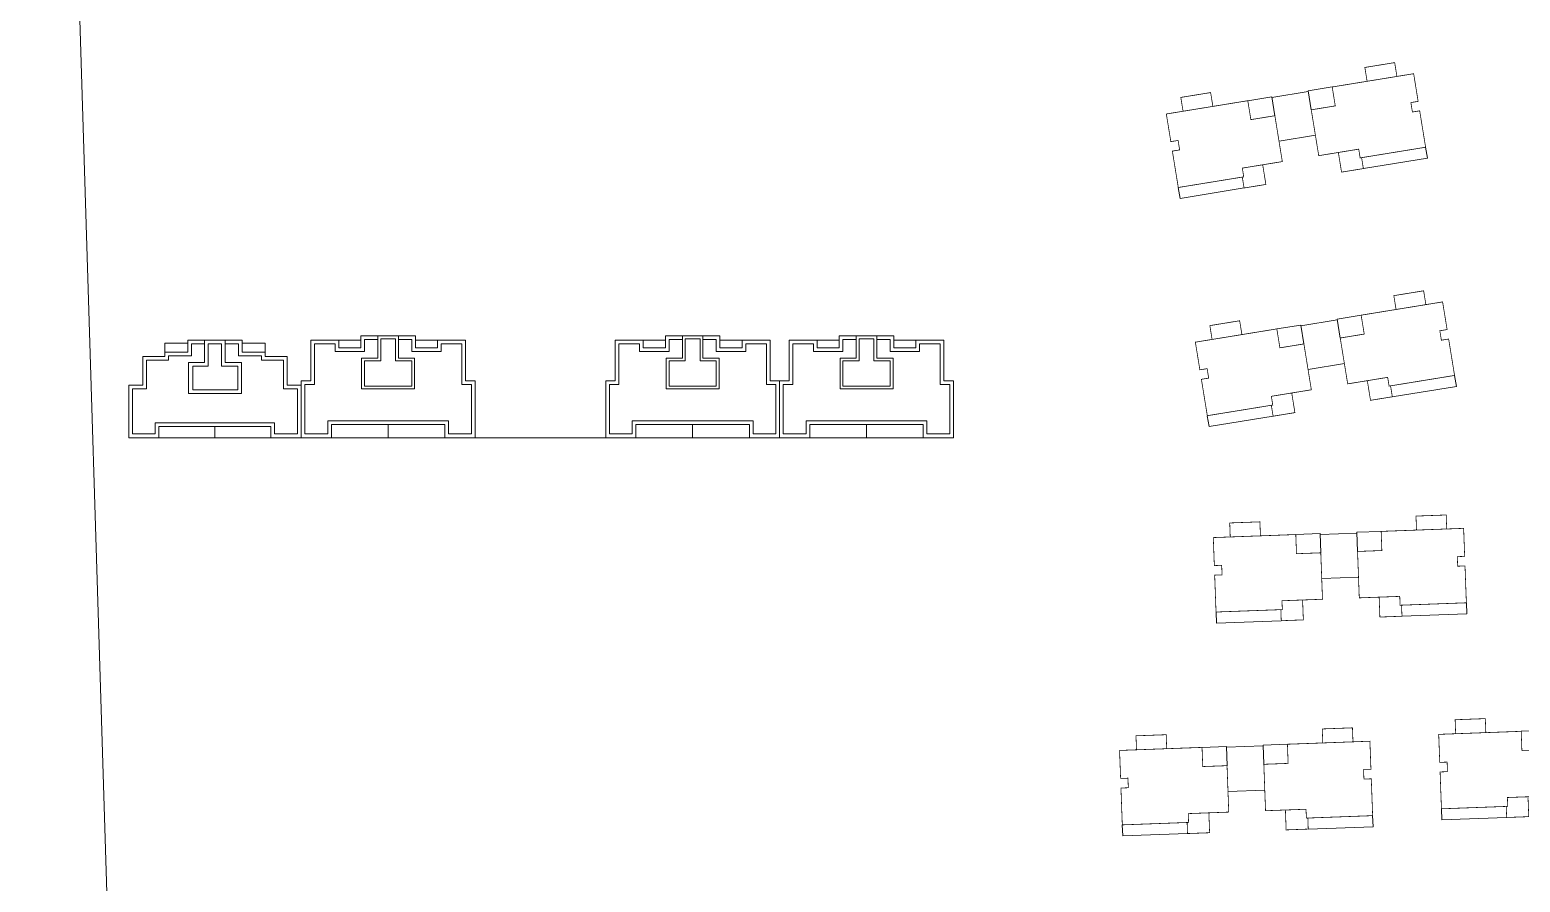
# Model space of a CAD drawing. Extents: x 65861 to 180383, y -19954 to 24543.
# Drawn here: x 120739 to 122762, y -12555 to -11399 of the extents above; entities that cross this region are included whole.
import ezdxf

# ---------------------------------------------------------------- set-up
doc = ezdxf.new("R2010")
doc.units = 0
doc.header["$LTSCALE"] = 1000
doc.header["$MEASUREMENT"] = 0
doc.layers.add('140', color=2, linetype='Continuous', lineweight=5)
doc.layers.add('DingDianTu', color=5, linetype='Continuous', lineweight=0)

# ---------------------------------------------------------------- blocks, each defined once
blk = doc.blocks.new('dafasfd')
at = {"layer": 'DingDianTu', "color": 7}
for points in [[(36368038, 16363912), (36371127, 16365074), (36372042, 16362641)], [(36369878, 16352210), (36361642, 16349110), (36361113, 16350514)]]:
    blk.add_lwpolyline(points, dxfattribs=at)
at = {"layer": 'DingDianTu', "color": 7, "const_width": 100}
blk.add_lwpolyline([(36368038, 16363912), (36368954, 16361479), (36372042, 16362641), (36374261, 16356745), (36369114, 16354807), (36369537, 16353684), (36361113, 16350514), (36359352, 16355194), (36360288, 16355546), (36359830, 16356763), (36358894, 16356410), (36357556, 16359967)], close=True, dxfattribs=at)
for points in [[(36363546, 16362221), (36362876, 16363999), (36359039, 16362555), (36359708, 16360777)], [(36371734, 16355794), (36372686, 16353267), (36369878, 16352210), (36369350, 16353614)]]:
    blk.add_lwpolyline(points, dxfattribs=at)
blk = doc.blocks.new('*E46')
at = {"layer": 'DingDianTu', "color": 7, "xscale": 0.001000002024510444, "yscale": 0.001000000163912773, "zscale": 0.001, "rotation": 339.3761177849276}
blk.add_blockref('dafasfd', (22612.58, -20413.34), dxfattribs=at)
blk = doc.blocks.new('*E45')
at = {"layer": 'DingDianTu', "color": 7, "xscale": 0.001000002024510444, "yscale": 0.001000000163912773, "zscale": 0.001, "rotation": 339.3761177849276}
blk.add_blockref('dafasfd', (22612.58, -20413.34), dxfattribs=at)
blk = doc.blocks.new('*E44')
at = {"layer": 'DingDianTu', "color": 7, "xscale": 0.001000002024510444, "yscale": 0.001000000163912773, "zscale": 0.001, "rotation": 339.3761177849276}
blk.add_blockref('dafasfd', (22612.58, -20413.34), dxfattribs=at)
blk = doc.blocks.new('*E43')
at = {"layer": 'DingDianTu', "color": 7, "xscale": 0.001000002024510444, "yscale": 0.001000000163912773, "zscale": 0.001, "rotation": 339.3761177849276}
blk.add_blockref('dafasfd', (22612.58, -20413.34), dxfattribs=at)
blk = doc.blocks.new('*E42')
at = {"layer": 'DingDianTu', "color": 7, "xscale": 0.001000002024510444, "yscale": 0.001000000163912773, "zscale": 0.001, "rotation": 339.3761177849276}
blk.add_blockref('dafasfd', (22612.58, -20413.34), dxfattribs=at)
blk = doc.blocks.new('*E41')
at = {"layer": 'DingDianTu', "color": 7, "xscale": 0.001000002024510444, "yscale": 0.001000000163912773, "zscale": 0.001, "rotation": 339.3761177849276}
blk.add_blockref('dafasfd', (22612.58, -20413.34), dxfattribs=at)
blk = doc.blocks.new('*E40')
at = {"layer": 'DingDianTu', "color": 7, "xscale": 0.001000002024510444, "yscale": 0.001000000163912773, "zscale": 0.001, "rotation": 339.3761177849276}
blk.add_blockref('dafasfd', (22612.58, -20413.34), dxfattribs=at)
blk = doc.blocks.new('*E39')
at = {"layer": 'DingDianTu', "color": 7, "xscale": 0.001000002024510444, "yscale": 0.001000000163912773, "zscale": 0.001, "rotation": 339.3761177849276}
blk.add_blockref('dafasfd', (22612.58, -20413.34), dxfattribs=at)
blk = doc.blocks.new('*E38')
at = {"layer": 'DingDianTu', "color": 7, "xscale": 0.001000002024510444, "yscale": 0.001000000163912773, "zscale": 0.001, "rotation": 339.3761177849276}
blk.add_blockref('dafasfd', (22612.58, -20413.34), dxfattribs=at)

msp = doc.modelspace()

# ---------------------------------------------------------------- linework, layer by layer
at = {"layer": '140', "color": 7}
for p, q in [((120739.4, -9191.2), (120877.5, -13663.5)), ((122474.4, -11483.1), (122425, -11491.1)), ((122484, -11542.3), (122434.7, -11550.4)), ((122513.7, -11792.5), (122464.4, -11800.5)), ((120922.6, -11836.3), (120922.6, -11824.3)), ((120922.6, -11824.3), (120953.6, -11824.3)), ((120953.6, -11820.3), (120953.6, -11836.3)), ((121027.6, -11820.3), (120953.6, -11820.3)), ((120976.6, -11825.3), (120958.6, -11825.3)), ((120958.6, -11825.3), (120958.6, -11841.3)), ((120976.6, -11820.3), (120976.6, -11849.3)), ((120981.6, -11825.3), (120981.6, -11855.3)), ((120999.6, -11825.3), (120981.6, -11825.3)), ((120999.6, -11855.3), (120999.6, -11825.3)), ((121004.6, -11850.3), (121004.6, -11820.3)), ((121022.6, -11825.3), (121004.6, -11825.3)), ((121022.6, -11841.3), (121022.6, -11825.3)), ((121027.6, -11836.3), (121027.6, -11820.3)), ((121058.6, -11824.3), (121027.6, -11824.3)), ((121058.6, -11836.3), (121058.6, -11824.3)), ((121120.6, -11875.3), (121120.6, -11820.3)), ((121120.6, -11820.3), (121158.6, -11820.3)), ((121125.6, -11880.3), (121125.6, -11825.3)), ((121125.6, -11825.3), (121153.6, -11825.3)), ((121153.6, -11825.3), (121153.6, -11835.3)), ((121156.6, -11820.3), (121158.6, -11820.3)), ((121158.6, -11820.3), (121158.6, -11830.3)), ((121158.6, -11820.3), (121188.6, -11820.3)), ((121158.6, -11830.3), (121188.6, -11830.3)), ((121188.6, -11830.3), (121188.6, -11814.3)), ((121188.6, -11814.3), (121262.6, -11814.3)), ((121193.6, -11835.3), (121193.6, -11819.3)), ((121193.6, -11819.3), (121211.6, -11819.3)), ((121211.6, -11814.3), (121211.6, -11844.3)), ((121215.6, -11818.3), (121215.6, -11848.3)), ((121235.6, -11818.3), (121215.6, -11818.3)), ((121235.6, -11848.3), (121235.6, -11818.3)), ((121239.6, -11844.3), (121239.6, -11814.3)), ((121239.6, -11819.3), (121257.6, -11819.3)), ((121257.6, -11819.3), (121257.6, -11835.3)), ((121262.6, -11814.3), (121262.6, -11830.3)), ((121292.6, -11820.3), (121262.6, -11820.3)), ((121262.6, -11830.3), (121292.6, -11830.3)), ((121292.6, -11830.3), (121292.6, -11820.3)), ((121292.6, -11820.3), (121330.6, -11820.3)), ((121297.6, -11835.3), (121297.6, -11825.3)), ((121297.6, -11825.3), (121325.6, -11825.3)), ((121325.6, -11825.3), (121325.6, -11880.3)), ((121330.6, -11820.3), (121330.6, -11875.3)), ((121533.9, -11875.3), (121533.9, -11820.3)), ((121533.9, -11820.3), (121571.9, -11820.3)), ((121538.9, -11880.3), (121538.9, -11825.3)), ((121538.9, -11825.3), (121566.9, -11825.3)), ((121566.9, -11825.3), (121566.9, -11835.3)), ((121569.9, -11820.3), (121571.9, -11820.3)), ((121571.9, -11820.3), (121571.9, -11830.3)), ((121571.9, -11820.3), (121601.9, -11820.3)), ((121571.9, -11830.3), (121601.9, -11830.3)), ((121601.9, -11830.3), (121601.9, -11814.3)), ((121601.9, -11814.3), (121675.9, -11814.3)), ((121606.9, -11835.3), (121606.9, -11819.3)), ((121606.9, -11819.3), (121624.9, -11819.3)), ((121624.9, -11814.3), (121624.9, -11844.3)), ((121628.9, -11818.3), (121628.9, -11848.3)), ((121648.9, -11818.3), (121628.9, -11818.3)), ((121648.9, -11848.3), (121648.9, -11818.3)), ((121652.9, -11844.3), (121652.9, -11814.3)), ((121652.9, -11819.3), (121670.9, -11819.3)), ((121670.9, -11819.3), (121670.9, -11835.3)), ((121675.9, -11814.3), (121675.9, -11830.3)), ((121705.9, -11820.3), (121675.9, -11820.3)), ((121675.9, -11830.3), (121705.9, -11830.3)), ((121705.9, -11830.3), (121705.9, -11820.3)), ((121705.9, -11820.3), (121743.9, -11820.3)), ((121710.9, -11835.3), (121710.9, -11825.3)), ((121710.9, -11825.3), (121738.9, -11825.3)), ((121738.9, -11825.3), (121738.9, -11880.3)), ((121743.9, -11820.3), (121743.9, -11875.3)), ((121769.9, -11875.3), (121769.9, -11820.3)), ((121769.9, -11820.3), (121807.9, -11820.3)), ((121774.9, -11880.3), (121774.9, -11825.3)), ((121774.9, -11825.3), (121802.9, -11825.3)), ((121802.9, -11825.3), (121802.9, -11835.3)), ((121805.9, -11820.3), (121807.9, -11820.3)), ((121807.9, -11820.3), (121807.9, -11830.3)), ((121807.9, -11820.3), (121837.9, -11820.3)), ((121807.9, -11830.3), (121837.9, -11830.3)), ((121837.9, -11830.3), (121837.9, -11814.3)), ((121837.9, -11814.3), (121911.9, -11814.3)), ((121842.9, -11835.3), (121842.9, -11819.3)), ((121842.9, -11819.3), (121860.9, -11819.3)), ((121860.9, -11814.3), (121860.9, -11844.3)), ((121864.9, -11818.3), (121864.9, -11848.3)), ((121884.9, -11818.3), (121864.9, -11818.3)), ((121884.9, -11848.3), (121884.9, -11818.3)), ((121888.9, -11844.3), (121888.9, -11814.3)), ((121888.9, -11819.3), (121906.9, -11819.3)), ((121906.9, -11819.3), (121906.9, -11835.3)), ((121911.9, -11814.3), (121911.9, -11830.3)), ((121941.9, -11820.3), (121911.9, -11820.3)), ((121911.9, -11830.3), (121941.9, -11830.3)), ((121941.9, -11830.3), (121941.9, -11820.3)), ((121941.9, -11820.3), (121979.9, -11820.3)), ((121946.9, -11835.3), (121946.9, -11825.3)), ((121946.9, -11825.3), (121974.9, -11825.3)), ((121974.9, -11825.3), (121974.9, -11880.3)), ((121979.9, -11820.3), (121979.9, -11875.3)), ((120922.6, -11842.3), (120892.6, -11842.3)), ((120892.6, -11842.3), (120892.6, -11881.3)), ((120927.6, -11847.3), (120897.6, -11847.3)), ((120897.6, -11847.3), (120897.6, -11886.3)), ((120953.6, -11836.3), (120922.6, -11836.3)), ((120922.6, -11836.3), (120922.6, -11842.3)), ((120958.6, -11841.3), (120927.6, -11841.3)), ((120927.6, -11841.3), (120927.6, -11847.3)), ((120955.6, -11850.3), (120954.6, -11850.3)), ((120954.6, -11850.3), (120954.6, -11891.3)), ((120976.6, -11850.3), (120955.6, -11850.3)), ((120976.6, -11849.3), (120976.6, -11850.3)), ((121005.6, -11850.3), (121004.6, -11850.3)), ((121026.6, -11850.3), (121005.6, -11850.3)), ((121053.6, -11841.3), (121022.6, -11841.3)), ((121026.6, -11851.3), (121026.6, -11850.3)), ((121026.6, -11892.3), (121026.6, -11851.3)), ((121058.6, -11836.3), (121027.6, -11836.3)), ((121053.6, -11847.3), (121053.6, -11841.3)), ((121083.6, -11847.3), (121053.6, -11847.3)), ((121058.6, -11842.3), (121058.6, -11836.3)), ((121088.6, -11842.3), (121058.6, -11842.3)), ((121083.6, -11886.3), (121083.6, -11847.3)), ((121088.6, -11881.3), (121088.6, -11842.3)), ((121153.6, -11835.3), (121193.6, -11835.3)), ((121211.6, -11844.3), (121189.6, -11844.3)), ((121189.6, -11844.3), (121189.6, -11886.3)), ((121215.6, -11848.3), (121193.6, -11848.3)), ((121193.6, -11848.3), (121193.6, -11882.3)), ((121257.6, -11848.3), (121235.6, -11848.3)), ((121261.6, -11844.3), (121239.6, -11844.3)), ((121257.6, -11835.3), (121297.6, -11835.3)), ((121257.6, -11882.3), (121257.6, -11848.3)), ((121261.6, -11886.3), (121261.6, -11844.3)), ((121566.9, -11835.3), (121606.9, -11835.3)), ((121624.9, -11844.3), (121602.9, -11844.3)), ((121602.9, -11844.3), (121602.9, -11886.3)), ((121628.9, -11848.3), (121606.9, -11848.3)), ((121606.9, -11848.3), (121606.9, -11882.3)), ((121670.9, -11848.3), (121648.9, -11848.3)), ((121674.9, -11844.3), (121652.9, -11844.3)), ((121670.9, -11835.3), (121710.9, -11835.3)), ((121670.9, -11882.3), (121670.9, -11848.3)), ((121674.9, -11886.3), (121674.9, -11844.3)), ((121802.9, -11835.3), (121842.9, -11835.3)), ((121860.9, -11844.3), (121838.9, -11844.3)), ((121838.9, -11844.3), (121838.9, -11886.3)), ((121864.9, -11848.3), (121842.9, -11848.3)), ((121842.9, -11848.3), (121842.9, -11882.3)), ((121906.9, -11848.3), (121884.9, -11848.3)), ((121910.9, -11844.3), (121888.9, -11844.3)), ((121906.9, -11835.3), (121946.9, -11835.3)), ((121906.9, -11882.3), (121906.9, -11848.3)), ((121910.9, -11886.3), (121910.9, -11844.3)), ((122523.3, -11851.7), (122474, -11859.7)), ((120981.6, -11855.3), (120960.6, -11855.3)), ((120960.6, -11855.3), (120960.6, -11887.3)), ((121021.6, -11855.3), (120999.6, -11855.3)), ((121021.6, -11887.3), (121021.6, -11855.3)), ((120892.6, -11881.3), (120873.6, -11881.3)), ((120873.6, -11881.3), (120873.6, -11952.3)), ((120897.6, -11886.3), (120878.6, -11886.3)), ((120878.6, -11886.3), (120878.6, -11947.3)), ((120954.6, -11891.3), (120954.6, -11892.3)), ((120954.6, -11892.3), (121025.6, -11892.3)), ((120960.6, -11887.3), (121021.6, -11887.3)), ((121025.6, -11892.3), (121026.6, -11892.3)), ((121102.6, -11886.3), (121083.6, -11886.3)), ((121107.6, -11881.3), (121088.6, -11881.3)), ((121102.6, -11947.3), (121102.6, -11886.3)), ((121107.6, -11952.3), (121107.6, -11875.3)), ((121107.6, -11875.3), (121120.6, -11875.3)), ((121107.6, -11952.3), (121107.6, -11881.3)), ((121112.6, -11947.3), (121112.6, -11880.3)), ((121112.6, -11880.3), (121125.6, -11880.3)), ((121189.6, -11885.3), (121189.6, -11886.3)), ((121189.6, -11886.3), (121261.6, -11886.3)), ((121193.6, -11882.3), (121257.6, -11882.3)), ((121260.6, -11886.3), (121261.6, -11886.3)), ((121325.6, -11880.3), (121338.6, -11880.3)), ((121330.6, -11875.3), (121343.6, -11875.3)), ((121338.6, -11880.3), (121338.6, -11947.3)), ((121343.6, -11875.3), (121343.6, -11952.3)), ((121520.9, -11952.3), (121520.9, -11875.3)), ((121520.9, -11875.3), (121533.9, -11875.3)), ((121525.9, -11947.3), (121525.9, -11880.3)), ((121525.9, -11880.3), (121538.9, -11880.3)), ((121602.9, -11885.3), (121602.9, -11886.3)), ((121602.9, -11886.3), (121674.9, -11886.3)), ((121606.9, -11882.3), (121670.9, -11882.3)), ((121673.9, -11886.3), (121674.9, -11886.3)), ((121738.9, -11880.3), (121751.9, -11880.3)), ((121743.9, -11875.3), (121756.9, -11875.3)), ((121751.9, -11880.3), (121751.9, -11947.3)), ((121756.9, -11952.3), (121756.9, -11875.3)), ((121756.9, -11875.3), (121769.9, -11875.3)), ((121756.9, -11875.3), (121756.9, -11952.3)), ((121761.9, -11947.3), (121761.9, -11880.3)), ((121761.9, -11880.3), (121774.9, -11880.3)), ((121838.9, -11885.3), (121838.9, -11886.3)), ((121838.9, -11886.3), (121910.9, -11886.3)), ((121842.9, -11882.3), (121906.9, -11882.3)), ((121909.9, -11886.3), (121910.9, -11886.3)), ((121974.9, -11880.3), (121987.9, -11880.3)), ((121979.9, -11875.3), (121992.9, -11875.3)), ((121987.9, -11880.3), (121987.9, -11947.3)), ((121992.9, -11875.3), (121992.9, -11952.3)), ((120909.6, -11947.3), (120909.6, -11932.3)), ((120909.6, -11932.3), (121071.6, -11932.3)), ((121071.6, -11932.3), (121071.6, -11947.3)), ((121225.6, -11929.3), (121143.6, -11929.3)), ((121143.6, -11929.3), (121143.6, -11947.3)), ((121307.6, -11929.3), (121225.6, -11929.3)), ((121307.6, -11947.3), (121307.6, -11929.3)), ((121638.9, -11929.3), (121556.9, -11929.3)), ((121556.9, -11929.3), (121556.9, -11947.3)), ((121720.9, -11929.3), (121638.9, -11929.3)), ((121720.9, -11947.3), (121720.9, -11929.3)), ((121874.9, -11929.3), (121792.9, -11929.3)), ((121792.9, -11929.3), (121792.9, -11947.3)), ((121956.9, -11929.3), (121874.9, -11929.3)), ((121956.9, -11947.3), (121956.9, -11929.3)), ((120873.6, -11952.3), (120914.6, -11952.3)), ((120878.6, -11947.3), (120909.6, -11947.3)), ((120914.6, -11952.3), (120914.6, -11937.3)), ((120914.6, -11937.3), (121066.6, -11937.3)), ((120914.6, -11952.3), (121066.6, -11952.3)), ((120990.6, -11937.3), (120990.6, -11952.3)), ((121066.6, -11937.3), (121066.6, -11952.3)), ((121066.6, -11952.3), (121107.6, -11952.3)), ((121071.6, -11947.3), (121102.6, -11947.3)), ((121148.6, -11952.3), (121107.6, -11952.3)), ((121143.6, -11947.3), (121112.6, -11947.3)), ((121225.6, -11934.3), (121148.6, -11934.3)), ((121148.6, -11934.3), (121148.6, -11952.3)), ((121225.6, -11952.3), (121148.6, -11952.3)), ((121302.6, -11934.3), (121225.6, -11934.3)), ((121225.6, -11934.3), (121225.6, -11952.3)), ((121225.6, -11952.3), (121302.6, -11952.3)), ((121302.6, -11952.3), (121302.6, -11934.3)), ((121343.6, -11952.3), (121302.6, -11952.3)), ((121338.6, -11947.3), (121307.6, -11947.3)), ((121343.6, -11952.3), (121975.6, -11952.3)), ((121561.9, -11952.3), (121520.9, -11952.3)), ((121556.9, -11947.3), (121525.9, -11947.3)), ((121638.9, -11934.3), (121561.9, -11934.3)), ((121561.9, -11934.3), (121561.9, -11952.3)), ((121638.9, -11952.3), (121561.9, -11952.3)), ((121715.9, -11934.3), (121638.9, -11934.3)), ((121638.9, -11934.3), (121638.9, -11952.3)), ((121638.9, -11952.3), (121715.9, -11952.3)), ((121715.9, -11952.3), (121715.9, -11934.3)), ((121756.9, -11952.3), (121715.9, -11952.3)), ((121751.9, -11947.3), (121720.9, -11947.3)), ((121797.9, -11952.3), (121756.9, -11952.3)), ((121792.9, -11947.3), (121761.9, -11947.3)), ((121874.9, -11934.3), (121797.9, -11934.3)), ((121797.9, -11934.3), (121797.9, -11952.3)), ((121874.9, -11952.3), (121797.9, -11952.3)), ((121951.9, -11934.3), (121874.9, -11934.3)), ((121874.9, -11934.3), (121874.9, -11952.3)), ((121874.9, -11952.3), (121951.9, -11952.3)), ((121951.9, -11952.3), (121951.9, -11934.3)), ((121992.9, -11952.3), (121951.9, -11952.3)), ((121987.9, -11947.3), (121956.9, -11947.3)), ((122540.3, -12081.6), (122490.4, -12083.4)), ((122542.5, -12141.5), (122492.6, -12143.4)), ((122413.1, -12370.2), (122363.2, -12372)), ((122415.3, -12430.1), (122365.4, -12432))]:
    msp.add_line(p, q, dxfattribs=at)

# ---------------------------------------------------------------- block references
at = {"layer": '140', "color": 7, "extrusion": (0, 0, -1), "yscale": 10.00000000931323, "zscale": -10}
for name, p, xscale, rotation in [('*E45', (-709797.2, 265487.2), 10.00000000931396, 350.7611598693752), ('*E43', (-709836.5, 265177.8), 10.00000000931396, 350.7611598693752), ('*E41', (-739721.3, 189780.4), 10.00000000930799, 357.8974182960303), ('*E39', (-739594.1, 189491.8), 10.00000000930799, 357.8974182960303)]:
    msp.add_blockref(name, p, dxfattribs=dict(at, xscale=xscale, rotation=rotation))
at = {"layer": '140', "color": 7, "yscale": 10.00000000931323, "zscale": 10}
for name, p, xscale, rotation in [('*E46', (-522401.3, 65057.3), 10.00000000931396, 9.238840130624823), ('*E44', (-522361.9, 64747.9), 10.00000000931396, 9.238840130624823), ('*E42', (-507831.2, 143978.4), 10.00000000930799, 2.102581703969761), ('*E38', (-507525.3, 143711.6), 10.00000000930799, 2.102581703969761), ('*E40', (-507958.4, 143689.8), 10.00000000930799, 2.102581703969761)]:
    msp.add_blockref(name, p, dxfattribs=dict(at, xscale=xscale, rotation=rotation))

doc.saveas('drawing.dxf')
